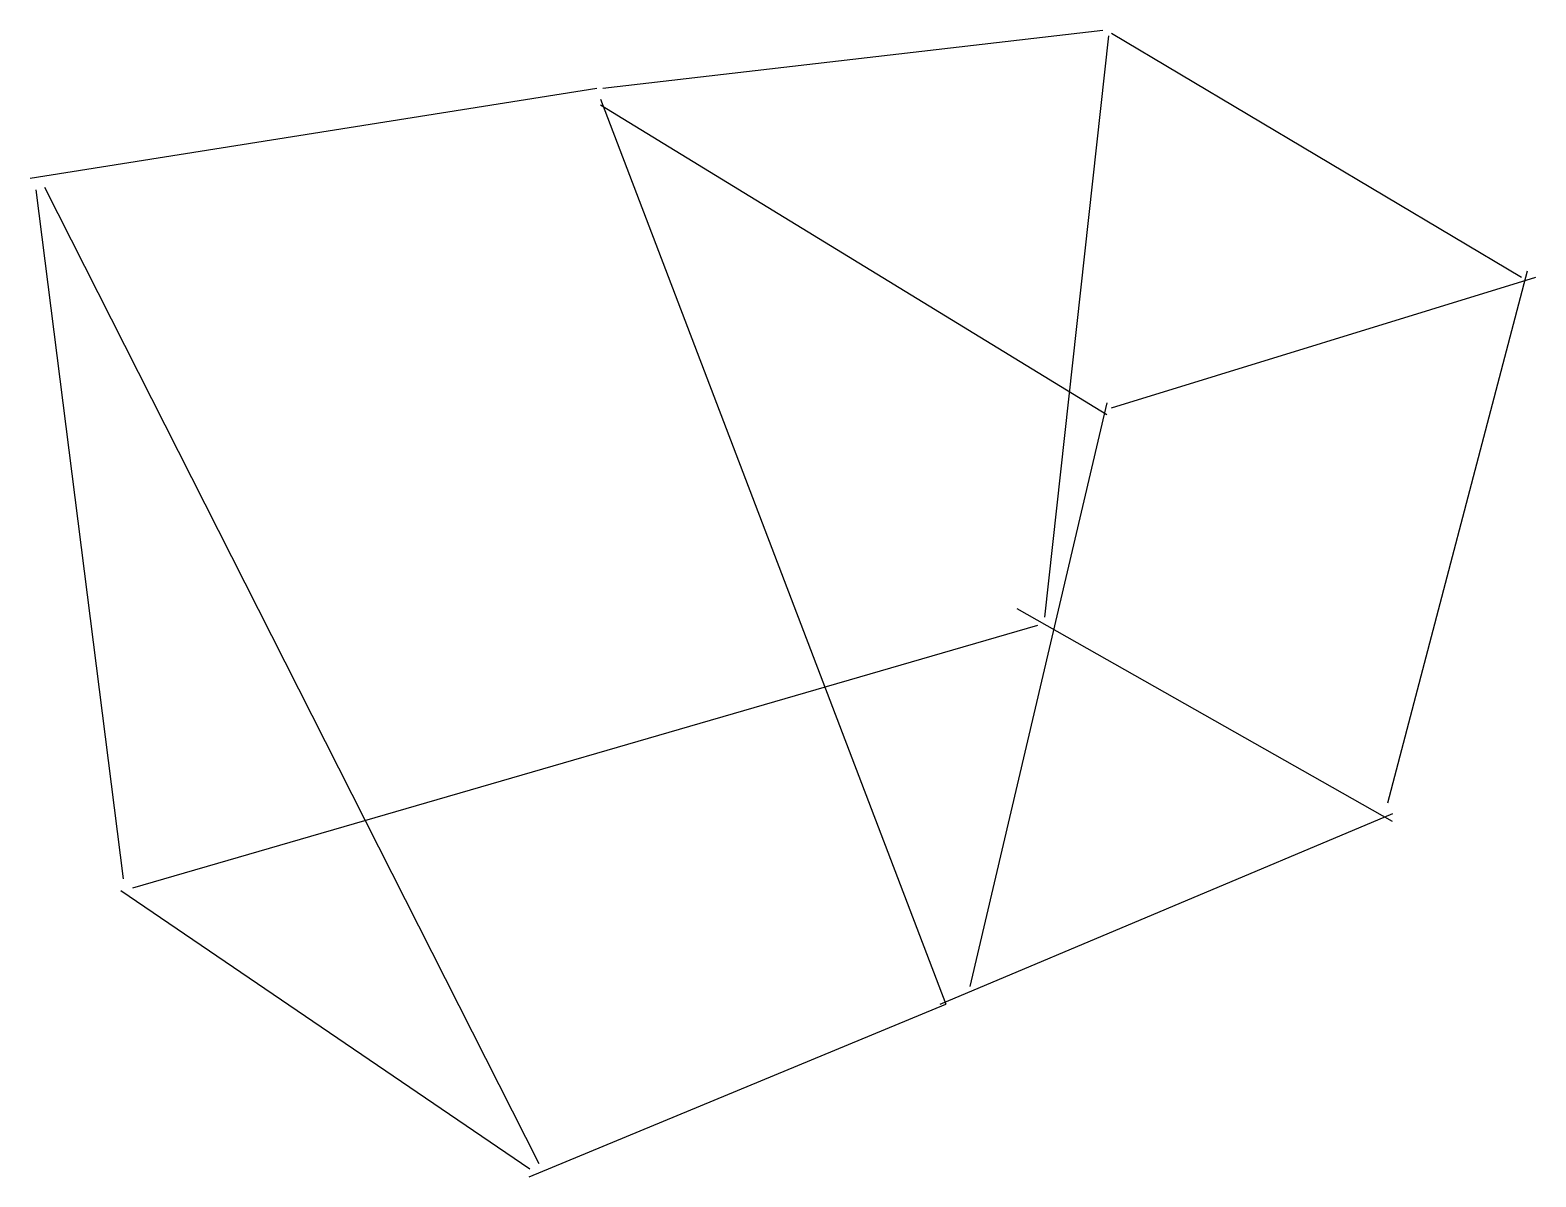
# Model space of a CAD drawing. Header units: metres. Extents: x -266 to -13, y 50 to 243.
import ezdxf

# ---------------------------------------------------------------- set-up
doc = ezdxf.new("R2010")
doc.units = ezdxf.units.M

msp = doc.modelspace()

# ---------------------------------------------------------------- linework, layer by layer
at = {"color": 0}
for p, q in [((-169.615997, 233.315994), (-85.68, 243.076004)), ((-84.704002, 242.100006), (-95.440002, 144.5)), ((-84.216003, 242.587997), (-15.408, 201.595993)), ((-265.752014, 218.188004), (-170.591995, 233.315994)), ((-170, 231.5), (-112, 79.5)), ((-170, 230.5), (-85, 178.5)), ((-264.776001, 216.235992), (-250.136002, 100.580002)), ((-263.312012, 216.723999), (-180.352005, 52.756001)), ((-14.432, 202.572006), (-37.855999, 113.267998)), ((-84.216003, 179.636002), (-12.968, 201.595993)), ((-85, 180.5), (-108, 82.5)), ((-100.099998, 145.949997), (-37.099998, 110.25)), ((-248.5, 99.050003), (-96.599998, 143.149994)), ((-113, 79.5), (-37, 111.5)), ((-250.521286, 98.618073), (-181.833664, 51.877972)), ((-182, 50.5), (-112, 79.5))]:
    msp.add_line(p, q, dxfattribs=at)

doc.saveas('drawing.dxf')
